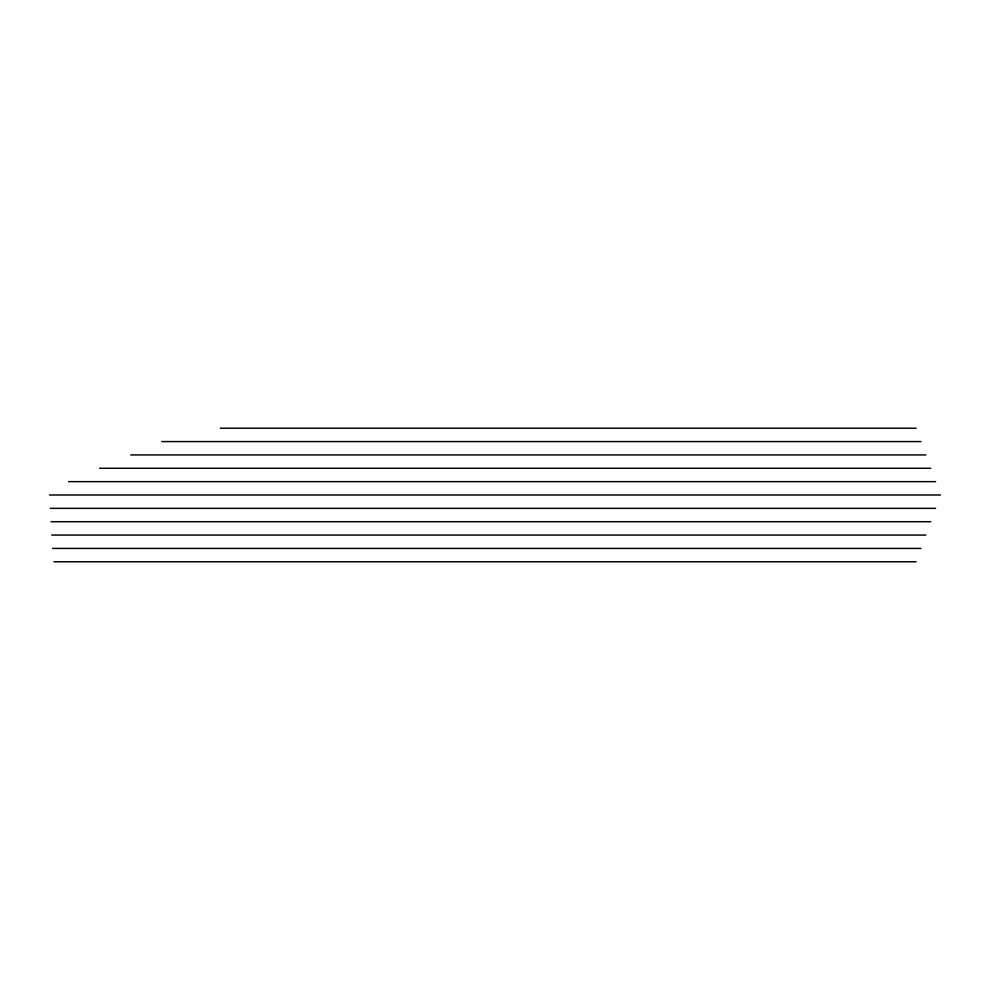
<?xml version="1.0" encoding="UTF-8"?>
<svg xmlns="http://www.w3.org/2000/svg" width="990" height="990" viewBox="0 0 990 990"><rect width="100%" height="100%" fill="white"/><g stroke="black" fill="none" stroke-linecap="round" stroke-linejoin="round"><path stroke-width="1.49" d="M220.3 428.225L916.096 428.225M161.754 441.577L920.972 441.577M130.717 454.93L925.86 454.93M99.668 468.282L930.736 468.282M68.632 481.647L935.624 481.647M49.5 495L940.5 495M50.243 508.353L935.624 508.353M50.997 521.718L930.736 521.718M51.74 535.07L925.86 535.07M52.495 548.423L920.972 548.423M53.943 561.775L916.096 561.775"/></g></svg>
